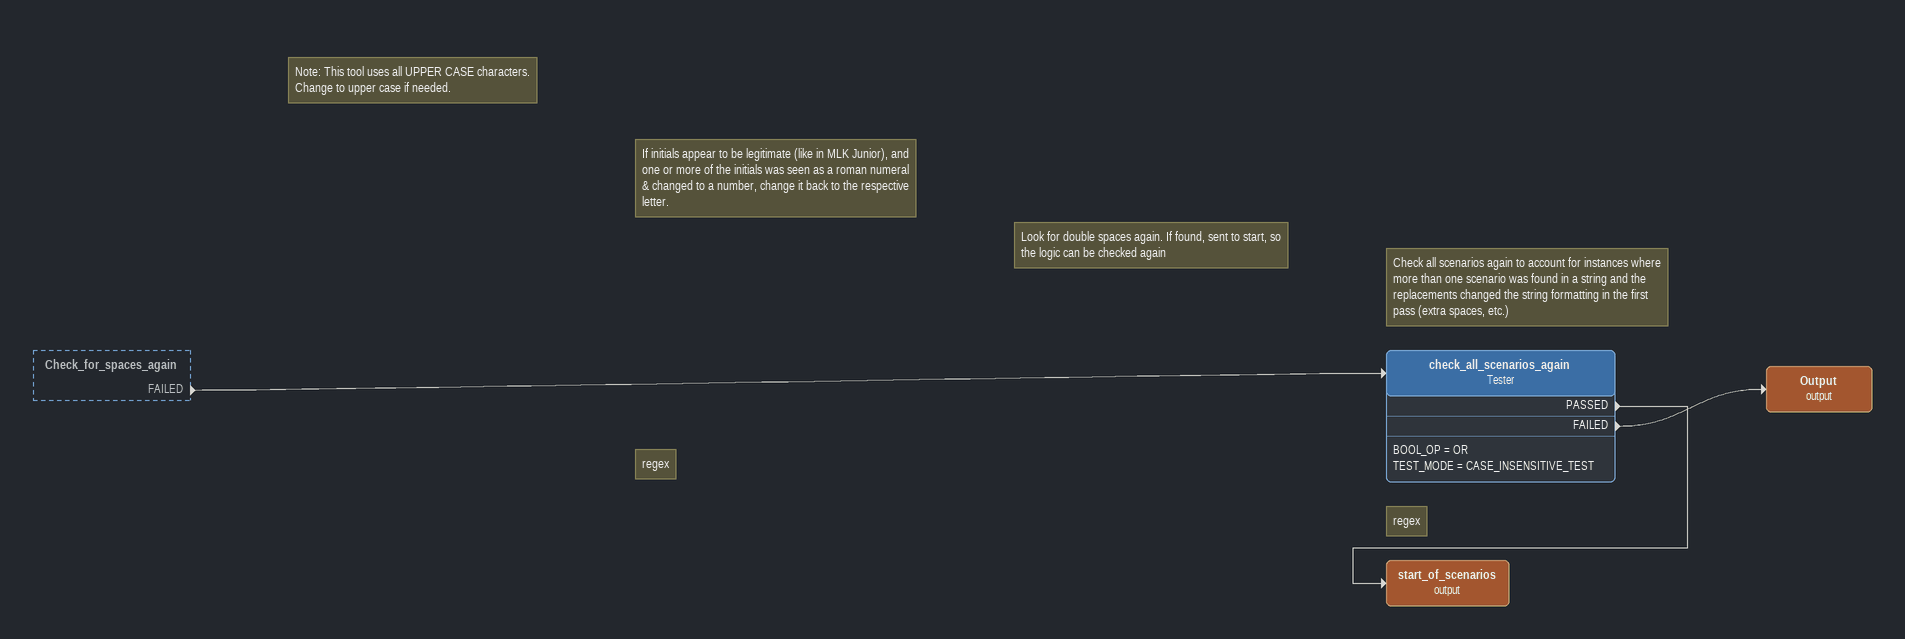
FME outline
Check_for_spaces_again [outside]
    FAILED -> check_all_scenarios_again
Note: Note: This tool uses all UPPER CASE characters. Change to upper case if needed.
Note: If initials appear to be legitimate (like in MLK Junior), and one or more of the initials was seen as a roman numeral & changed to a number, change it back to the respective letter.
Note: Look for double spaces again. If found, sent to start, so the logic can be checked again
Note: regex
Note: Check all scenarios again to account for instances where more than one scenario was found in a string and the replacements changed the string formatting in the first pass (extra spaces, etc.)
check_all_scenarios_again: Tester
    BOOL_OP = OR
    TEST_MODE = CASE_INSENSITIVE_TEST
    PASSED -> start_of_scenarios (output)
    FAILED -> Output (output)
Output (output)
Note: regex
start_of_scenarios (output)
